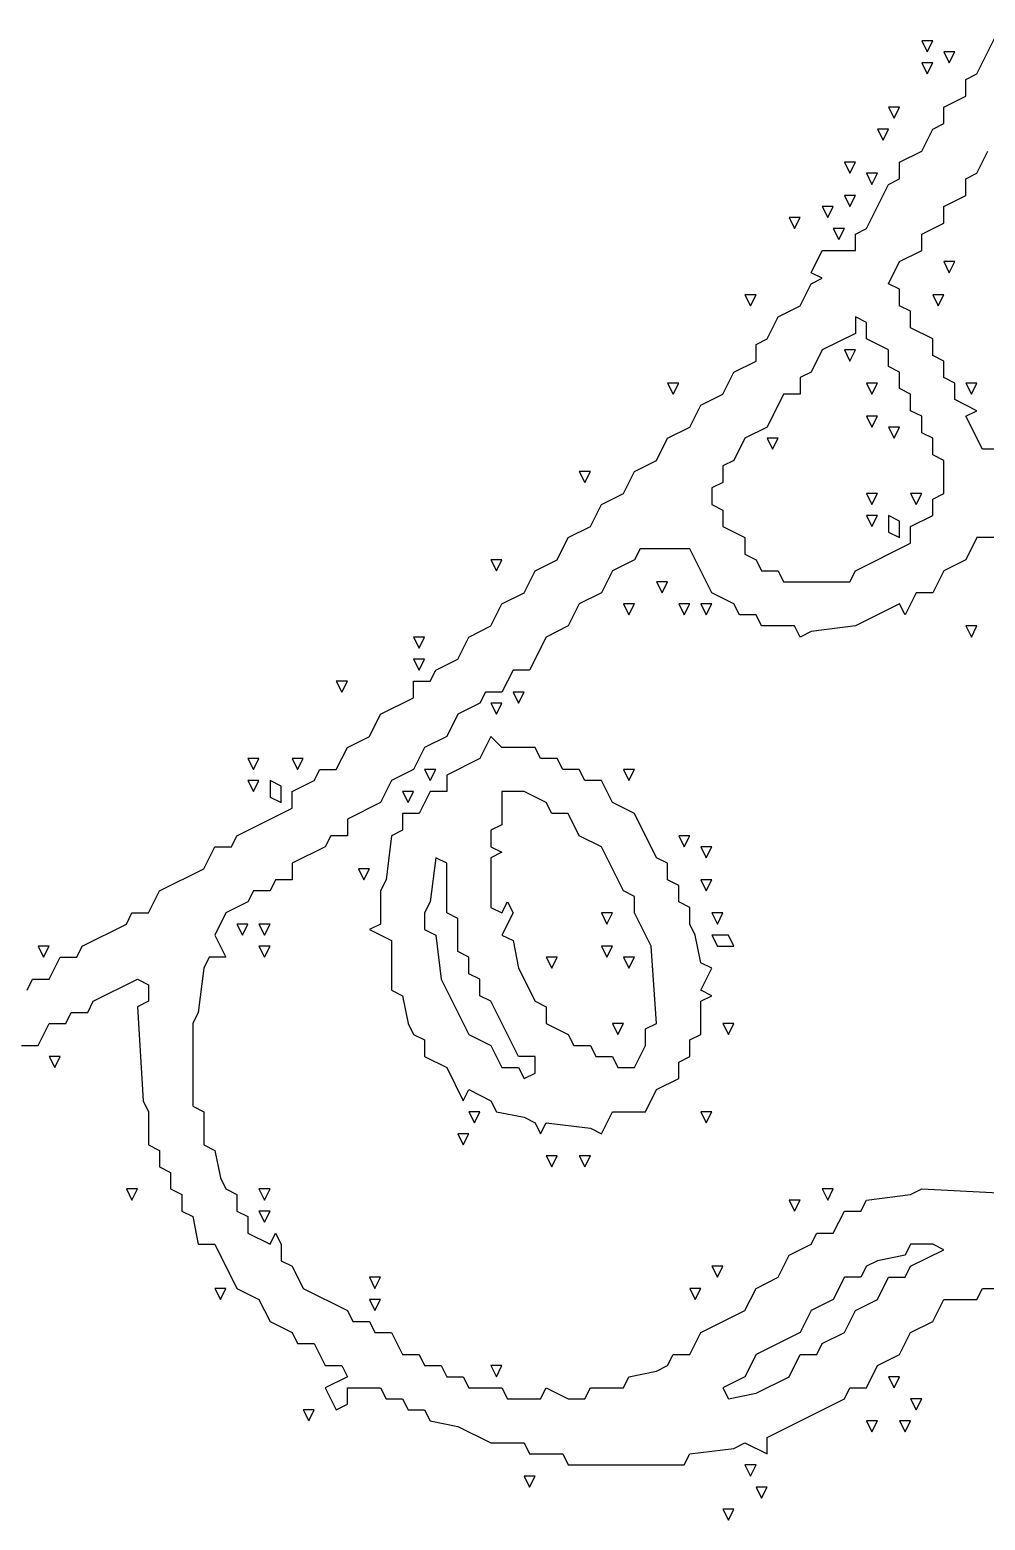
# Model space of a CAD drawing. Extents: x 11 to 152, y 0 to 170.
# Drawn here: x 72.58 to 88.44, y 51.17 to 75.92 of the extents above; entities that cross this region are included whole.
import ezdxf

# ---------------------------------------------------------------- set-up
doc = ezdxf.new("R2010")
doc.units = 0
doc.layers.add('Layer0', color=7, linetype='Continuous')

msp = doc.modelspace()

# ---------------------------------------------------------------- linework, layer by layer
at = {"layer": 'Layer0', "color": 5, "linetype": 'CONTINUOUS'}
for p, q in [((88.30097, 75.18878, 0.1), (88.66775, 75.92233, 0.1)), ((87.38403, 75.73894, 0.1), (87.47573, 75.55556, 0.1)), ((87.56742, 75.73894, 0.1), (87.38403, 75.73894, 0.1)), ((87.47573, 75.55556, 0.1), (87.56742, 75.73894, 0.1)), ((87.75081, 75.55556, 0.1), (87.8425, 75.37217, 0.1)), ((87.9342, 75.55556, 0.1), (87.75081, 75.55556, 0.1)), ((87.8425, 75.37217, 0.1), (87.9342, 75.55556, 0.1)), ((87.38403, 75.37217, 0.1), (87.47573, 75.18878, 0.1)), ((87.56742, 75.37217, 0.1), (87.38403, 75.37217, 0.1)), ((87.47573, 75.18878, 0.1), (87.56742, 75.37217, 0.1)), ((88.11758, 75.09709, 0.1), (88.30097, 75.18878, 0.1)), ((88.11758, 74.82201, 0.1), (88.11758, 75.09709, 0.1)), ((87.75081, 74.63862, 0.1), (88.11758, 74.82201, 0.1)), ((86.83387, 74.63862, 0.1), (86.92557, 74.45523, 0.1)), ((87.01726, 74.63862, 0.1), (86.83387, 74.63862, 0.1)), ((86.92557, 74.45523, 0.1), (87.01726, 74.63862, 0.1)), ((87.75081, 74.36354, 0.1), (87.75081, 74.63862, 0.1)), ((86.65049, 74.27184, 0.1), (86.74218, 74.08846, 0.1)), ((86.83387, 74.27184, 0.1), (86.65049, 74.27184, 0.1)), ((86.74218, 74.08846, 0.1), (86.83387, 74.27184, 0.1)), ((87.38403, 73.90507, 0.1), (87.56742, 74.27184, 0.1)), ((87.56742, 74.27184, 0.1), (87.75081, 74.36354, 0.1)), ((87.01726, 73.72168, 0.1), (87.38403, 73.90507, 0.1)), ((88.30097, 73.5383, 0.1), (88.48436, 73.90507, 0.1)), ((86.10032, 73.72168, 0.1), (86.19202, 73.5383, 0.1)), ((86.28371, 73.72168, 0.1), (86.10032, 73.72168, 0.1)), ((86.19202, 73.5383, 0.1), (86.28371, 73.72168, 0.1)), ((86.4671, 73.5383, 0.1), (86.55879, 73.35491, 0.1)), ((86.65049, 73.5383, 0.1), (86.4671, 73.5383, 0.1)), ((86.55879, 73.35491, 0.1), (86.65049, 73.5383, 0.1)), ((87.01726, 73.4466, 0.1), (87.01726, 73.72168, 0.1)), ((88.11758, 73.4466, 0.1), (88.30097, 73.5383, 0.1)), ((86.4671, 72.62136, 0.1), (86.83387, 73.35491, 0.1)), ((86.83387, 73.35491, 0.1), (87.01726, 73.4466, 0.1)), ((88.11758, 73.17152, 0.1), (88.11758, 73.4466, 0.1)), ((86.10032, 73.17152, 0.1), (86.19202, 72.98813, 0.1)), ((86.28371, 73.17152, 0.1), (86.10032, 73.17152, 0.1)), ((86.19202, 72.98813, 0.1), (86.28371, 73.17152, 0.1)), ((87.75081, 72.98813, 0.1), (88.11758, 73.17152, 0.1)), ((85.18339, 72.80475, 0.1), (85.27508, 72.62136, 0.1)), ((85.36677, 72.80475, 0.1), (85.18339, 72.80475, 0.1)), ((85.27508, 72.62136, 0.1), (85.36677, 72.80475, 0.1)), ((85.73355, 72.98813, 0.1), (85.82524, 72.80475, 0.1)), ((85.91694, 72.98813, 0.1), (85.73355, 72.98813, 0.1)), ((85.82524, 72.80475, 0.1), (85.91694, 72.98813, 0.1)), ((87.75081, 72.71305, 0.1), (87.75081, 72.98813, 0.1)), ((85.91694, 72.62136, 0.1), (86.00863, 72.43797, 0.1)), ((86.10032, 72.62136, 0.1), (85.91694, 72.62136, 0.1)), ((86.00863, 72.43797, 0.1), (86.10032, 72.62136, 0.1)), ((86.28371, 72.52967, 0.1), (86.4671, 72.62136, 0.1)), ((87.38403, 72.52967, 0.1), (87.75081, 72.71305, 0.1)), ((86.28371, 72.25458, 0.1), (86.28371, 72.52967, 0.1)), ((87.38403, 72.25458, 0.1), (87.38403, 72.52967, 0.1)), ((85.55016, 71.88781, 0.1), (85.73355, 72.25458, 0.1)), ((85.73355, 72.25458, 0.1), (86.28371, 72.25458, 0.1)), ((86.83387, 71.70442, 0.1), (87.01726, 72.0712, 0.1)), ((87.01726, 72.0712, 0.1), (87.38403, 72.25458, 0.1)), ((87.75081, 72.0712, 0.1), (87.8425, 71.88781, 0.1)), ((87.9342, 72.0712, 0.1), (87.75081, 72.0712, 0.1)), ((87.8425, 71.88781, 0.1), (87.9342, 72.0712, 0.1)), ((85.73355, 71.79612, 0.1), (85.55016, 71.88781, 0.1)), ((85.55016, 71.70442, 0.1), (85.73355, 71.79612, 0.1)), ((85.36677, 71.33765, 0.1), (85.55016, 71.70442, 0.1)), ((87.01726, 71.61273, 0.1), (86.83387, 71.70442, 0.1)), ((87.01726, 71.33765, 0.1), (87.01726, 71.61273, 0.1)), ((84.44984, 71.52104, 0.1), (84.54153, 71.33765, 0.1)), ((84.63323, 71.52104, 0.1), (84.44984, 71.52104, 0.1)), ((84.54153, 71.33765, 0.1), (84.63323, 71.52104, 0.1)), ((85, 71.15426, 0.1), (85.36677, 71.33765, 0.1)), ((87.20065, 71.24595, 0.1), (87.01726, 71.33765, 0.1)), ((87.56742, 71.52104, 0.1), (87.65912, 71.33765, 0.1)), ((87.75081, 71.52104, 0.1), (87.56742, 71.52104, 0.1)), ((87.65912, 71.33765, 0.1), (87.75081, 71.52104, 0.1)), ((84.81661, 70.78749, 0.1), (85, 71.15426, 0.1)), ((86.28371, 71.15426, 0.1), (86.28371, 70.87918, 0.1)), ((86.4671, 71.06257, 0.1), (86.28371, 71.15426, 0.1)), ((86.4671, 70.78749, 0.1), (86.4671, 71.06257, 0.1)), ((87.20065, 70.97087, 0.1), (87.20065, 71.24595, 0.1)), ((86.28371, 70.87918, 0.1), (85.73355, 70.6041, 0.1)), ((87.56742, 70.78749, 0.1), (87.20065, 70.97087, 0.1)), ((84.63323, 70.69579, 0.1), (84.81661, 70.78749, 0.1)), ((84.63323, 70.42071, 0.1), (84.63323, 70.69579, 0.1)), ((85.73355, 70.6041, 0.1), (85.55016, 70.23732, 0.1)), ((86.10032, 70.6041, 0.1), (86.19202, 70.42071, 0.1)), ((86.28371, 70.6041, 0.1), (86.10032, 70.6041, 0.1)), ((86.19202, 70.42071, 0.1), (86.28371, 70.6041, 0.1)), ((86.83387, 70.6041, 0.1), (86.4671, 70.78749, 0.1)), ((86.83387, 70.32902, 0.1), (86.83387, 70.6041, 0.1)), ((87.56742, 70.51241, 0.1), (87.56742, 70.78749, 0.1)), ((84.26645, 70.23732, 0.1), (84.63323, 70.42071, 0.1)), ((87.01726, 70.23732, 0.1), (86.83387, 70.32902, 0.1)), ((87.75081, 70.42071, 0.1), (87.56742, 70.51241, 0.1)), ((87.75081, 70.14563, 0.1), (87.75081, 70.42071, 0.1)), ((84.08306, 69.87055, 0.1), (84.26645, 70.23732, 0.1)), ((85.55016, 70.23732, 0.1), (85.36677, 70.14563, 0.1)), ((85.36677, 70.14563, 0.1), (85.36677, 69.87055, 0.1)), ((87.01726, 69.96224, 0.1), (87.01726, 70.23732, 0.1)), ((87.9342, 70.05394, 0.1), (87.75081, 70.14563, 0.1)), ((83.16613, 70.05394, 0.1), (83.25782, 69.87055, 0.1)), ((83.34951, 70.05394, 0.1), (83.16613, 70.05394, 0.1)), ((83.25782, 69.87055, 0.1), (83.34951, 70.05394, 0.1)), ((83.71629, 69.68716, 0.1), (84.08306, 69.87055, 0.1)), ((85.09169, 69.87055, 0.1), (84.81661, 69.32039, 0.1)), ((85.36677, 69.87055, 0.1), (85.09169, 69.87055, 0.1)), ((86.4671, 70.05394, 0.1), (86.55879, 69.87055, 0.1)), ((86.65049, 70.05394, 0.1), (86.4671, 70.05394, 0.1)), ((86.55879, 69.87055, 0.1), (86.65049, 70.05394, 0.1)), ((87.20065, 69.87055, 0.1), (87.01726, 69.96224, 0.1)), ((87.20065, 69.59547, 0.1), (87.20065, 69.87055, 0.1)), ((87.9342, 69.77886, 0.1), (87.9342, 70.05394, 0.1)), ((88.11758, 70.05394, 0.1), (88.20928, 69.87055, 0.1)), ((88.30097, 70.05394, 0.1), (88.11758, 70.05394, 0.1)), ((88.20928, 69.87055, 0.1), (88.30097, 70.05394, 0.1)), ((83.5329, 69.32039, 0.1), (83.71629, 69.68716, 0.1)), ((87.38403, 69.50378, 0.1), (87.20065, 69.59547, 0.1)), ((88.30097, 69.59547, 0.1), (87.9342, 69.77886, 0.1)), ((88.11758, 69.50378, 0.1), (88.30097, 69.59547, 0.1)), ((83.16613, 69.137, 0.1), (83.5329, 69.32039, 0.1)), ((84.81661, 69.32039, 0.1), (84.44984, 69.137, 0.1)), ((86.4671, 69.50378, 0.1), (86.55879, 69.32039, 0.1)), ((86.65049, 69.50378, 0.1), (86.4671, 69.50378, 0.1)), ((86.55879, 69.32039, 0.1), (86.65049, 69.50378, 0.1)), ((86.83387, 69.32039, 0.1), (86.92557, 69.137, 0.1)), ((87.01726, 69.32039, 0.1), (86.83387, 69.32039, 0.1)), ((86.92557, 69.137, 0.1), (87.01726, 69.32039, 0.1)), ((87.38403, 69.22869, 0.1), (87.38403, 69.50378, 0.1)), ((88.39266, 68.95361, 0.1), (88.11758, 69.50378, 0.1)), ((82.98274, 68.77023, 0.1), (83.16613, 69.137, 0.1)), ((84.44984, 69.137, 0.1), (84.26645, 68.77023, 0.1)), ((84.81661, 69.137, 0.1), (84.90831, 68.95361, 0.1)), ((85, 69.137, 0.1), (84.81661, 69.137, 0.1)), ((84.90831, 68.95361, 0.1), (85, 69.137, 0.1)), ((87.56742, 69.137, 0.1), (87.38403, 69.22869, 0.1)), ((87.56742, 68.86192, 0.1), (87.56742, 69.137, 0.1)), ((87.75081, 68.77023, 0.1), (87.56742, 68.86192, 0.1)), ((93.89428, 68.95361, 0.1), (88.39266, 68.95361, 0.1)), ((81.69903, 68.58684, 0.1), (81.79072, 68.40345, 0.1)), ((81.88242, 68.58684, 0.1), (81.69903, 68.58684, 0.1)), ((81.79072, 68.40345, 0.1), (81.88242, 68.58684, 0.1)), ((82.43258, 68.22006, 0.1), (82.61597, 68.58684, 0.1)), ((82.61597, 68.58684, 0.1), (82.98274, 68.77023, 0.1)), ((84.26645, 68.77023, 0.1), (84.08306, 68.67853, 0.1)), ((84.08306, 68.67853, 0.1), (84.08306, 68.40345, 0.1)), ((87.75081, 68.22006, 0.1), (87.75081, 68.77023, 0.1)), ((84.08306, 68.40345, 0.1), (83.89968, 68.31176, 0.1)), ((82.0658, 68.03668, 0.1), (82.43258, 68.22006, 0.1)), ((83.89968, 68.31176, 0.1), (83.89968, 68.03668, 0.1)), ((86.4671, 68.22006, 0.1), (86.55879, 68.03668, 0.1)), ((86.65049, 68.22006, 0.1), (86.4671, 68.22006, 0.1)), ((86.55879, 68.03668, 0.1), (86.65049, 68.22006, 0.1)), ((87.20065, 68.22006, 0.1), (87.29234, 68.03668, 0.1)), ((87.38403, 68.22006, 0.1), (87.20065, 68.22006, 0.1)), ((87.29234, 68.03668, 0.1), (87.38403, 68.22006, 0.1)), ((87.56742, 68.12837, 0.1), (87.75081, 68.22006, 0.1)), ((87.56742, 67.85329, 0.1), (87.56742, 68.12837, 0.1)), ((81.88242, 67.6699, 0.1), (82.0658, 68.03668, 0.1)), ((83.89968, 68.03668, 0.1), (84.08306, 67.94498, 0.1)), ((84.08306, 67.94498, 0.1), (84.08306, 67.6699, 0.1)), ((86.4671, 67.85329, 0.1), (86.55879, 67.6699, 0.1)), ((86.65049, 67.85329, 0.1), (86.4671, 67.85329, 0.1)), ((86.55879, 67.6699, 0.1), (86.65049, 67.85329, 0.1)), ((86.83387, 67.85329, 0.1), (86.83387, 67.57821, 0.1)), ((87.01726, 67.7616, 0.1), (86.83387, 67.85329, 0.1)), ((87.20065, 67.6699, 0.1), (87.56742, 67.85329, 0.1)), ((81.51564, 67.48652, 0.1), (81.88242, 67.6699, 0.1)), ((84.08306, 67.6699, 0.1), (84.44984, 67.48652, 0.1)), ((87.01726, 67.48652, 0.1), (87.01726, 67.7616, 0.1)), ((87.20065, 67.39482, 0.1), (87.20065, 67.6699, 0.1)), ((81.33225, 67.11974, 0.1), (81.51564, 67.48652, 0.1)), ((84.44984, 67.48652, 0.1), (84.44984, 67.21143, 0.1)), ((86.28371, 66.93635, 0.1), (87.20065, 67.39482, 0.1)), ((86.83387, 67.57821, 0.1), (87.01726, 67.48652, 0.1)), ((88.30097, 67.48652, 0.1), (88.11758, 67.11974, 0.1)), ((89.95146, 67.48652, 0.1), (88.30097, 67.48652, 0.1)), ((80.23193, 67.11974, 0.1), (80.32362, 66.93635, 0.1)), ((80.41532, 67.11974, 0.1), (80.23193, 67.11974, 0.1)), ((80.32362, 66.93635, 0.1), (80.41532, 67.11974, 0.1)), ((80.96548, 66.93635, 0.1), (81.33225, 67.11974, 0.1)), ((82.61597, 67.11974, 0.1), (82.24919, 66.93635, 0.1)), ((82.70766, 67.30313, 0.1), (82.61597, 67.11974, 0.1)), ((83.5329, 67.30313, 0.1), (82.70766, 67.30313, 0.1)), ((83.89968, 66.56958, 0.1), (83.5329, 67.30313, 0.1)), ((84.44984, 67.21143, 0.1), (84.63323, 67.11974, 0.1)), ((84.63323, 67.11974, 0.1), (84.72492, 66.93635, 0.1)), ((88.11758, 67.11974, 0.1), (87.75081, 66.93635, 0.1)), ((80.78209, 66.56958, 0.1), (80.96548, 66.93635, 0.1)), ((82.24919, 66.93635, 0.1), (82.0658, 66.56958, 0.1)), ((84.72492, 66.93635, 0.1), (85, 66.93635, 0.1)), ((85, 66.93635, 0.1), (85.09169, 66.75297, 0.1)), ((86.19202, 66.75297, 0.1), (86.28371, 66.93635, 0.1)), ((87.75081, 66.93635, 0.1), (87.56742, 66.56958, 0.1)), ((82.98274, 66.75297, 0.1), (83.07443, 66.56958, 0.1)), ((83.16613, 66.75297, 0.1), (82.98274, 66.75297, 0.1)), ((83.07443, 66.56958, 0.1), (83.16613, 66.75297, 0.1)), ((85.09169, 66.75297, 0.1), (86.19202, 66.75297, 0.1)), ((80.23193, 66.01942, 0.1), (80.41532, 66.38619, 0.1)), ((80.41532, 66.38619, 0.1), (80.78209, 66.56958, 0.1)), ((81.69903, 66.38619, 0.1), (81.51564, 66.01942, 0.1)), ((82.0658, 66.56958, 0.1), (81.69903, 66.38619, 0.1)), ((82.43258, 66.38619, 0.1), (82.52427, 66.2028, 0.1)), ((82.61597, 66.38619, 0.1), (82.43258, 66.38619, 0.1)), ((82.52427, 66.2028, 0.1), (82.61597, 66.38619, 0.1)), ((83.34951, 66.38619, 0.1), (83.44121, 66.2028, 0.1)), ((83.5329, 66.38619, 0.1), (83.34951, 66.38619, 0.1)), ((83.44121, 66.2028, 0.1), (83.5329, 66.38619, 0.1)), ((83.71629, 66.38619, 0.1), (83.80798, 66.2028, 0.1)), ((83.89968, 66.38619, 0.1), (83.71629, 66.38619, 0.1)), ((83.80798, 66.2028, 0.1), (83.89968, 66.38619, 0.1)), ((84.26645, 66.38619, 0.1), (83.89968, 66.56958, 0.1)), ((84.35814, 66.2028, 0.1), (84.26645, 66.38619, 0.1)), ((87.01726, 66.38619, 0.1), (86.28371, 66.01942, 0.1)), ((87.10895, 66.2028, 0.1), (87.01726, 66.38619, 0.1)), ((87.29234, 66.56958, 0.1), (87.10895, 66.2028, 0.1)), ((87.56742, 66.56958, 0.1), (87.29234, 66.56958, 0.1)), ((84.63323, 66.2028, 0.1), (84.35814, 66.2028, 0.1)), ((84.72492, 66.01942, 0.1), (84.63323, 66.2028, 0.1)), ((79.86516, 65.83603, 0.1), (80.23193, 66.01942, 0.1)), ((81.51564, 66.01942, 0.1), (81.14887, 65.83603, 0.1)), ((85.27508, 66.01942, 0.1), (84.72492, 66.01942, 0.1)), ((85.36677, 65.83603, 0.1), (85.27508, 66.01942, 0.1)), ((85.55016, 65.92772, 0.1), (85.36677, 65.83603, 0.1)), ((86.28371, 66.01942, 0.1), (85.55016, 65.92772, 0.1)), ((88.11758, 66.01942, 0.1), (88.20928, 65.83603, 0.1)), ((88.30097, 66.01942, 0.1), (88.11758, 66.01942, 0.1)), ((88.20928, 65.83603, 0.1), (88.30097, 66.01942, 0.1)), ((78.94822, 65.83603, 0.1), (79.03991, 65.65264, 0.1)), ((79.13161, 65.83603, 0.1), (78.94822, 65.83603, 0.1)), ((79.03991, 65.65264, 0.1), (79.13161, 65.83603, 0.1)), ((79.68177, 65.46926, 0.1), (79.86516, 65.83603, 0.1)), ((81.14887, 65.83603, 0.1), (80.87379, 65.28587, 0.1)), ((78.94822, 65.46926, 0.1), (79.03991, 65.28587, 0.1)), ((79.13161, 65.46926, 0.1), (78.94822, 65.46926, 0.1)), ((79.03991, 65.28587, 0.1), (79.13161, 65.46926, 0.1)), ((79.31499, 65.28587, 0.1), (79.68177, 65.46926, 0.1)), ((79.2233, 65.10248, 0.1), (79.31499, 65.28587, 0.1)), ((80.59871, 65.28587, 0.1), (80.41532, 64.91909, 0.1)), ((80.87379, 65.28587, 0.1), (80.59871, 65.28587, 0.1)), ((77.66451, 65.10248, 0.1), (77.7562, 64.91909, 0.1)), ((77.8479, 65.10248, 0.1), (77.66451, 65.10248, 0.1)), ((77.7562, 64.91909, 0.1), (77.8479, 65.10248, 0.1)), ((78.94822, 64.8274, 0.1), (78.94822, 65.10248, 0.1)), ((78.94822, 65.10248, 0.1), (79.2233, 65.10248, 0.1)), ((80.14024, 64.91909, 0.1), (80.04854, 64.73571, 0.1)), ((80.41532, 64.91909, 0.1), (80.14024, 64.91909, 0.1)), ((80.59871, 64.91909, 0.1), (80.6904, 64.73571, 0.1)), ((80.78209, 64.91909, 0.1), (80.59871, 64.91909, 0.1)), ((80.6904, 64.73571, 0.1), (80.78209, 64.91909, 0.1)), ((78.39806, 64.55232, 0.1), (78.94822, 64.8274, 0.1)), ((80.04854, 64.73571, 0.1), (79.68177, 64.55232, 0.1)), ((80.23193, 64.73571, 0.1), (80.32362, 64.55232, 0.1)), ((80.41532, 64.73571, 0.1), (80.23193, 64.73571, 0.1)), ((80.32362, 64.55232, 0.1), (80.41532, 64.73571, 0.1)), ((78.21467, 64.18554, 0.1), (78.39806, 64.55232, 0.1)), ((79.68177, 64.55232, 0.1), (79.49838, 64.18554, 0.1)), ((77.8479, 64.00216, 0.1), (78.21467, 64.18554, 0.1)), ((79.49838, 64.18554, 0.1), (79.13161, 64.00216, 0.1)), ((80.23193, 64.18554, 0.1), (80.04854, 63.81877, 0.1)), ((80.41532, 64.00216, 0.1), (80.23193, 64.18554, 0.1)), ((77.66451, 63.63538, 0.1), (77.8479, 64.00216, 0.1)), ((79.13161, 64.00216, 0.1), (78.94822, 63.63538, 0.1)), ((80.96548, 64.00216, 0.1), (80.41532, 64.00216, 0.1)), ((81.05717, 63.81877, 0.1), (80.96548, 64.00216, 0.1)), ((76.19741, 63.81877, 0.1), (76.2891, 63.63538, 0.1)), ((76.3808, 63.81877, 0.1), (76.19741, 63.81877, 0.1)), ((76.2891, 63.63538, 0.1), (76.3808, 63.81877, 0.1)), ((76.93096, 63.81877, 0.1), (77.02265, 63.63538, 0.1)), ((77.11435, 63.81877, 0.1), (76.93096, 63.81877, 0.1)), ((77.02265, 63.63538, 0.1), (77.11435, 63.81877, 0.1)), ((77.29773, 63.452, 0.1), (77.38943, 63.63538, 0.1)), ((77.38943, 63.63538, 0.1), (77.66451, 63.63538, 0.1)), ((78.94822, 63.63538, 0.1), (78.58145, 63.452, 0.1)), ((79.13161, 63.63538, 0.1), (79.2233, 63.452, 0.1)), ((79.31499, 63.63538, 0.1), (79.13161, 63.63538, 0.1)), ((79.2233, 63.452, 0.1), (79.31499, 63.63538, 0.1)), ((80.04854, 63.81877, 0.1), (79.49838, 63.54369, 0.1)), ((81.33225, 63.81877, 0.1), (81.05717, 63.81877, 0.1)), ((81.42395, 63.63538, 0.1), (81.33225, 63.81877, 0.1)), ((81.69903, 63.63538, 0.1), (81.42395, 63.63538, 0.1)), ((81.79072, 63.452, 0.1), (81.69903, 63.63538, 0.1)), ((82.43258, 63.63538, 0.1), (82.52427, 63.452, 0.1)), ((82.61597, 63.63538, 0.1), (82.43258, 63.63538, 0.1)), ((82.52427, 63.452, 0.1), (82.61597, 63.63538, 0.1)), ((76.19741, 63.452, 0.1), (76.2891, 63.26861, 0.1)), ((76.3808, 63.452, 0.1), (76.19741, 63.452, 0.1)), ((76.2891, 63.26861, 0.1), (76.3808, 63.452, 0.1)), ((76.56419, 63.452, 0.1), (76.56419, 63.17691, 0.1)), ((76.74757, 63.3603, 0.1), (76.56419, 63.452, 0.1)), ((76.93096, 63.26861, 0.1), (77.29773, 63.452, 0.1)), ((78.58145, 63.452, 0.1), (78.39806, 63.08522, 0.1)), ((79.49838, 63.54369, 0.1), (79.49838, 63.26861, 0.1)), ((82.0658, 63.452, 0.1), (81.79072, 63.452, 0.1)), ((82.24919, 63.08522, 0.1), (82.0658, 63.452, 0.1)), ((76.56419, 63.17691, 0.1), (76.74757, 63.08522, 0.1)), ((76.74757, 63.08522, 0.1), (76.74757, 63.3603, 0.1)), ((76.93096, 62.99353, 0.1), (76.93096, 63.26861, 0.1)), ((78.76483, 63.26861, 0.1), (78.85653, 63.08522, 0.1)), ((78.94822, 63.26861, 0.1), (78.76483, 63.26861, 0.1)), ((78.85653, 63.08522, 0.1), (78.94822, 63.26861, 0.1)), ((79.2233, 63.26861, 0.1), (79.03991, 62.90183, 0.1)), ((79.49838, 63.26861, 0.1), (79.2233, 63.26861, 0.1)), ((80.41532, 63.26861, 0.1), (80.41532, 62.71845, 0.1)), ((80.78209, 63.26861, 0.1), (80.41532, 63.26861, 0.1)), ((81.14887, 63.08522, 0.1), (80.78209, 63.26861, 0.1)), ((76.01402, 62.53506, 0.1), (76.93096, 62.99353, 0.1)), ((78.39806, 63.08522, 0.1), (77.8479, 62.81014, 0.1)), ((79.03991, 62.90183, 0.1), (78.76483, 62.90183, 0.1)), ((78.76483, 62.90183, 0.1), (78.76483, 62.62675, 0.1)), ((81.24056, 62.90183, 0.1), (81.14887, 63.08522, 0.1)), ((81.51564, 62.90183, 0.1), (81.24056, 62.90183, 0.1)), ((81.69903, 62.53506, 0.1), (81.51564, 62.90183, 0.1)), ((82.61597, 62.90183, 0.1), (82.24919, 63.08522, 0.1)), ((82.98274, 62.16828, 0.1), (82.61597, 62.90183, 0.1)), ((77.8479, 62.81014, 0.1), (77.8479, 62.53506, 0.1)), ((80.41532, 62.71845, 0.1), (80.23193, 62.62675, 0.1)), ((75.92233, 62.35167, 0.1), (76.01402, 62.53506, 0.1)), ((77.57282, 62.53506, 0.1), (77.48112, 62.35167, 0.1)), ((77.8479, 62.53506, 0.1), (77.57282, 62.53506, 0.1)), ((78.58145, 62.53506, 0.1), (78.48975, 61.80151, 0.1)), ((78.76483, 62.62675, 0.1), (78.58145, 62.53506, 0.1)), ((80.23193, 62.62675, 0.1), (80.23193, 62.35167, 0.1)), ((82.0658, 62.35167, 0.1), (81.69903, 62.53506, 0.1)), ((83.34951, 62.53506, 0.1), (83.44121, 62.35167, 0.1)), ((83.5329, 62.53506, 0.1), (83.34951, 62.53506, 0.1)), ((83.44121, 62.35167, 0.1), (83.5329, 62.53506, 0.1)), ((75.46386, 61.9849, 0.1), (75.64725, 62.35167, 0.1)), ((75.64725, 62.35167, 0.1), (75.92233, 62.35167, 0.1)), ((77.48112, 62.35167, 0.1), (76.93096, 62.07659, 0.1)), ((79.31499, 62.16828, 0.1), (79.2233, 61.43474, 0.1)), ((79.49838, 62.07659, 0.1), (79.31499, 62.16828, 0.1)), ((80.23193, 62.35167, 0.1), (80.41532, 62.25998, 0.1)), ((80.41532, 62.25998, 0.1), (80.23193, 62.16828, 0.1)), ((80.23193, 62.16828, 0.1), (80.23193, 61.34304, 0.1)), ((82.43258, 61.61812, 0.1), (82.0658, 62.35167, 0.1)), ((83.16613, 62.07659, 0.1), (82.98274, 62.16828, 0.1)), ((83.71629, 62.35167, 0.1), (83.80798, 62.16828, 0.1)), ((83.89968, 62.35167, 0.1), (83.71629, 62.35167, 0.1)), ((83.80798, 62.16828, 0.1), (83.89968, 62.35167, 0.1)), ((74.73031, 61.61812, 0.1), (75.46386, 61.9849, 0.1)), ((76.93096, 62.07659, 0.1), (76.93096, 61.80151, 0.1)), ((78.03128, 61.9849, 0.1), (78.12298, 61.80151, 0.1)), ((78.21467, 61.9849, 0.1), (78.03128, 61.9849, 0.1)), ((78.12298, 61.80151, 0.1), (78.21467, 61.9849, 0.1)), ((79.49838, 61.25135, 0.1), (79.49838, 62.07659, 0.1)), ((83.16613, 61.80151, 0.1), (83.16613, 62.07659, 0.1)), ((76.65588, 61.80151, 0.1), (76.56419, 61.61812, 0.1)), ((76.93096, 61.80151, 0.1), (76.65588, 61.80151, 0.1)), ((78.48975, 61.80151, 0.1), (78.39806, 61.61812, 0.1)), ((83.34951, 61.70982, 0.1), (83.16613, 61.80151, 0.1)), ((83.34951, 61.43474, 0.1), (83.34951, 61.70982, 0.1)), ((83.71629, 61.80151, 0.1), (83.80798, 61.61812, 0.1)), ((83.89968, 61.80151, 0.1), (83.71629, 61.80151, 0.1)), ((83.80798, 61.61812, 0.1), (83.89968, 61.80151, 0.1)), ((74.54693, 61.25135, 0.1), (74.73031, 61.61812, 0.1)), ((76.19741, 61.43474, 0.1), (75.83064, 61.25135, 0.1)), ((76.2891, 61.61812, 0.1), (76.19741, 61.43474, 0.1)), ((76.56419, 61.61812, 0.1), (76.2891, 61.61812, 0.1)), ((78.39806, 61.61812, 0.1), (78.39806, 61.06796, 0.1)), ((79.2233, 61.43474, 0.1), (79.13161, 61.25135, 0.1)), ((80.41532, 61.25135, 0.1), (80.50701, 61.43474, 0.1)), ((80.50701, 61.43474, 0.1), (80.59871, 61.25135, 0.1)), ((82.61597, 61.52643, 0.1), (82.43258, 61.61812, 0.1)), ((82.61597, 61.25135, 0.1), (82.61597, 61.52643, 0.1)), ((83.5329, 61.34304, 0.1), (83.34951, 61.43474, 0.1)), ((74.18015, 61.06796, 0.1), (74.27184, 61.25135, 0.1)), ((74.27184, 61.25135, 0.1), (74.54693, 61.25135, 0.1)), ((75.83064, 61.25135, 0.1), (75.64725, 60.88457, 0.1)), ((79.13161, 61.25135, 0.1), (79.13161, 60.97627, 0.1)), ((79.68177, 61.15965, 0.1), (79.49838, 61.25135, 0.1)), ((79.68177, 60.60949, 0.1), (79.68177, 61.15965, 0.1)), ((80.23193, 61.34304, 0.1), (80.41532, 61.25135, 0.1)), ((80.59871, 61.25135, 0.1), (80.41532, 60.88457, 0.1)), ((82.0658, 61.25135, 0.1), (82.1575, 61.06796, 0.1)), ((82.24919, 61.25135, 0.1), (82.0658, 61.25135, 0.1)), ((82.1575, 61.06796, 0.1), (82.24919, 61.25135, 0.1)), ((82.89105, 60.70119, 0.1), (82.61597, 61.25135, 0.1)), ((83.5329, 61.06796, 0.1), (83.5329, 61.34304, 0.1)), ((83.89968, 61.25135, 0.1), (83.99137, 61.06796, 0.1)), ((84.08306, 61.25135, 0.1), (83.89968, 61.25135, 0.1)), ((83.99137, 61.06796, 0.1), (84.08306, 61.25135, 0.1)), ((73.4466, 60.70119, 0.1), (74.18015, 61.06796, 0.1)), ((76.01402, 61.06796, 0.1), (76.10572, 60.88457, 0.1)), ((76.19741, 61.06796, 0.1), (76.01402, 61.06796, 0.1)), ((76.10572, 60.88457, 0.1), (76.19741, 61.06796, 0.1)), ((76.3808, 61.06796, 0.1), (76.47249, 60.88457, 0.1)), ((76.56419, 61.06796, 0.1), (76.3808, 61.06796, 0.1)), ((76.47249, 60.88457, 0.1), (76.56419, 61.06796, 0.1)), ((78.39806, 61.06796, 0.1), (78.21467, 60.97627, 0.1)), ((78.21467, 60.97627, 0.1), (78.58145, 60.79288, 0.1)), ((79.13161, 60.97627, 0.1), (79.31499, 60.88457, 0.1)), ((83.6246, 60.88457, 0.1), (83.5329, 61.06796, 0.1)), ((72.71305, 60.70119, 0.1), (72.80475, 60.5178, 0.1)), ((72.89644, 60.70119, 0.1), (72.71305, 60.70119, 0.1)), ((72.80475, 60.5178, 0.1), (72.89644, 60.70119, 0.1)), ((73.35491, 60.5178, 0.1), (73.4466, 60.70119, 0.1)), ((75.64725, 60.88457, 0.1), (75.83064, 60.5178, 0.1)), ((76.3808, 60.70119, 0.1), (76.47249, 60.5178, 0.1)), ((76.56419, 60.70119, 0.1), (76.3808, 60.70119, 0.1)), ((76.47249, 60.5178, 0.1), (76.56419, 60.70119, 0.1)), ((78.58145, 60.79288, 0.1), (78.58145, 59.96764, 0.1)), ((79.31499, 60.88457, 0.1), (79.40669, 60.15102, 0.1)), ((80.41532, 60.88457, 0.1), (80.59871, 60.79288, 0.1)), ((80.59871, 60.79288, 0.1), (80.6904, 60.33441, 0.1)), ((82.0658, 60.70119, 0.1), (82.1575, 60.5178, 0.1)), ((82.24919, 60.70119, 0.1), (82.0658, 60.70119, 0.1)), ((82.1575, 60.5178, 0.1), (82.24919, 60.70119, 0.1)), ((82.98274, 59.41748, 0.1), (82.89105, 60.70119, 0.1)), ((83.71629, 60.42611, 0.1), (83.6246, 60.88457, 0.1)), ((83.89968, 60.88457, 0.1), (83.99137, 60.70119, 0.1)), ((84.17476, 60.88457, 0.1), (83.89968, 60.88457, 0.1)), ((83.99137, 60.70119, 0.1), (84.26645, 60.70119, 0.1)), ((84.26645, 60.70119, 0.1), (84.17476, 60.88457, 0.1)), ((72.89644, 60.15102, 0.1), (73.07983, 60.5178, 0.1)), ((73.07983, 60.5178, 0.1), (73.35491, 60.5178, 0.1)), ((75.55556, 60.5178, 0.1), (75.46386, 60.33441, 0.1)), ((75.83064, 60.5178, 0.1), (75.55556, 60.5178, 0.1)), ((79.86516, 60.5178, 0.1), (79.68177, 60.60949, 0.1)), ((79.86516, 60.24272, 0.1), (79.86516, 60.5178, 0.1)), ((81.14887, 60.5178, 0.1), (81.24056, 60.33441, 0.1)), ((81.33225, 60.5178, 0.1), (81.14887, 60.5178, 0.1)), ((81.24056, 60.33441, 0.1), (81.33225, 60.5178, 0.1)), ((82.43258, 60.5178, 0.1), (82.52427, 60.33441, 0.1)), ((82.61597, 60.5178, 0.1), (82.43258, 60.5178, 0.1)), ((82.52427, 60.33441, 0.1), (82.61597, 60.5178, 0.1)), ((83.89968, 60.33441, 0.1), (83.71629, 60.42611, 0.1)), ((75.46386, 60.33441, 0.1), (75.37217, 59.60086, 0.1)), ((80.04854, 60.15102, 0.1), (79.86516, 60.24272, 0.1)), ((80.6904, 60.33441, 0.1), (80.96548, 59.78425, 0.1)), ((83.71629, 59.96764, 0.1), (83.89968, 60.33441, 0.1)), ((72.52967, 59.96764, 0.1), (72.62136, 60.15102, 0.1)), ((72.62136, 60.15102, 0.1), (72.89644, 60.15102, 0.1)), ((73.62999, 59.78425, 0.1), (74.36354, 60.15102, 0.1)), ((74.36354, 60.15102, 0.1), (74.54693, 60.05933, 0.1)), ((74.54693, 60.05933, 0.1), (74.54693, 59.78425, 0.1)), ((78.58145, 59.96764, 0.1), (78.76483, 59.87594, 0.1)), ((79.40669, 60.15102, 0.1), (79.86516, 59.23409, 0.1)), ((80.04854, 59.87594, 0.1), (80.04854, 60.15102, 0.1)), ((83.89968, 59.87594, 0.1), (83.71629, 59.96764, 0.1)), ((73.5383, 59.60086, 0.1), (73.62999, 59.78425, 0.1)), ((74.54693, 59.78425, 0.1), (74.36354, 59.69256, 0.1)), ((74.36354, 59.69256, 0.1), (74.45523, 58.13376, 0.1)), ((78.76483, 59.87594, 0.1), (78.85653, 59.41748, 0.1)), ((80.23193, 59.78425, 0.1), (80.04854, 59.87594, 0.1)), ((80.6904, 58.86731, 0.1), (80.23193, 59.78425, 0.1)), ((80.96548, 59.78425, 0.1), (81.14887, 59.69256, 0.1)), ((81.14887, 59.69256, 0.1), (81.14887, 59.41748, 0.1)), ((83.71629, 59.78425, 0.1), (83.89968, 59.87594, 0.1)), ((83.71629, 59.23409, 0.1), (83.71629, 59.78425, 0.1)), ((72.71305, 59.0507, 0.1), (72.89644, 59.41748, 0.1)), ((72.89644, 59.41748, 0.1), (73.17152, 59.41748, 0.1)), ((73.17152, 59.41748, 0.1), (73.26321, 59.60086, 0.1)), ((73.26321, 59.60086, 0.1), (73.5383, 59.60086, 0.1)), ((75.37217, 59.60086, 0.1), (75.28047, 59.41748, 0.1)), ((75.28047, 59.41748, 0.1), (75.28047, 58.04207, 0.1)), ((78.85653, 59.41748, 0.1), (78.94822, 59.23409, 0.1)), ((81.14887, 59.41748, 0.1), (81.51564, 59.23409, 0.1)), ((82.24919, 59.41748, 0.1), (82.34088, 59.23409, 0.1)), ((82.43258, 59.41748, 0.1), (82.24919, 59.41748, 0.1)), ((82.34088, 59.23409, 0.1), (82.43258, 59.41748, 0.1)), ((82.79935, 59.32578, 0.1), (82.98274, 59.41748, 0.1)), ((84.08306, 59.41748, 0.1), (84.17476, 59.23409, 0.1)), ((84.26645, 59.41748, 0.1), (84.08306, 59.41748, 0.1)), ((84.17476, 59.23409, 0.1), (84.26645, 59.41748, 0.1)), ((78.94822, 59.23409, 0.1), (79.13161, 59.14239, 0.1)), ((79.86516, 59.23409, 0.1), (80.23193, 59.0507, 0.1)), ((81.51564, 59.23409, 0.1), (81.60734, 59.0507, 0.1)), ((82.79935, 59.0507, 0.1), (82.79935, 59.32578, 0.1)), ((83.5329, 59.14239, 0.1), (83.71629, 59.23409, 0.1)), ((72.43797, 59.0507, 0.1), (72.71305, 59.0507, 0.1)), ((79.13161, 59.14239, 0.1), (79.13161, 58.86731, 0.1)), ((80.23193, 59.0507, 0.1), (80.41532, 58.68393, 0.1)), ((81.60734, 59.0507, 0.1), (81.88242, 59.0507, 0.1)), ((81.88242, 59.0507, 0.1), (81.97411, 58.86731, 0.1)), ((82.61597, 58.68393, 0.1), (82.79935, 59.0507, 0.1)), ((83.5329, 58.86731, 0.1), (83.5329, 59.14239, 0.1)), ((72.89644, 58.86731, 0.1), (72.98813, 58.68393, 0.1)), ((73.07983, 58.86731, 0.1), (72.89644, 58.86731, 0.1)), ((72.98813, 58.68393, 0.1), (73.07983, 58.86731, 0.1)), ((79.13161, 58.86731, 0.1), (79.49838, 58.68393, 0.1)), ((79.49838, 58.68393, 0.1), (79.77346, 58.13376, 0.1)), ((80.41532, 58.68393, 0.1), (80.6904, 58.68393, 0.1)), ((80.96548, 58.86731, 0.1), (80.6904, 58.86731, 0.1)), ((80.6904, 58.68393, 0.1), (80.78209, 58.50054, 0.1)), ((80.96548, 58.59223, 0.1), (80.96548, 58.86731, 0.1)), ((81.97411, 58.86731, 0.1), (82.24919, 58.86731, 0.1)), ((82.24919, 58.86731, 0.1), (82.34088, 58.68393, 0.1)), ((82.34088, 58.68393, 0.1), (82.61597, 58.68393, 0.1)), ((83.34951, 58.77562, 0.1), (83.5329, 58.86731, 0.1)), ((83.34951, 58.50054, 0.1), (83.34951, 58.77562, 0.1)), ((80.78209, 58.50054, 0.1), (80.96548, 58.59223, 0.1)), ((82.98274, 58.31715, 0.1), (83.34951, 58.50054, 0.1)), ((79.77346, 58.13376, 0.1), (79.86516, 58.31715, 0.1)), ((79.86516, 58.31715, 0.1), (80.23193, 58.13376, 0.1)), ((82.79935, 57.95038, 0.1), (82.98274, 58.31715, 0.1)), ((74.45523, 58.13376, 0.1), (74.54693, 57.95038, 0.1)), ((74.54693, 57.95038, 0.1), (74.54693, 57.40022, 0.1)), ((75.28047, 58.04207, 0.1), (75.46386, 57.95038, 0.1)), ((75.46386, 57.95038, 0.1), (75.46386, 57.40022, 0.1)), ((79.86516, 57.95038, 0.1), (79.95685, 57.76699, 0.1)), ((80.04854, 57.95038, 0.1), (79.86516, 57.95038, 0.1)), ((79.95685, 57.76699, 0.1), (80.04854, 57.95038, 0.1)), ((80.23193, 58.13376, 0.1), (80.32362, 57.95038, 0.1)), ((80.32362, 57.95038, 0.1), (80.78209, 57.85868, 0.1)), ((82.0658, 57.5836, 0.1), (82.24919, 57.95038, 0.1)), ((82.24919, 57.95038, 0.1), (82.79935, 57.95038, 0.1)), ((83.71629, 57.95038, 0.1), (83.80798, 57.76699, 0.1)), ((83.89968, 57.95038, 0.1), (83.71629, 57.95038, 0.1)), ((83.80798, 57.76699, 0.1), (83.89968, 57.95038, 0.1)), ((80.78209, 57.85868, 0.1), (80.96548, 57.76699, 0.1)), ((80.96548, 57.76699, 0.1), (81.05717, 57.5836, 0.1)), ((81.05717, 57.5836, 0.1), (81.14887, 57.76699, 0.1)), ((81.14887, 57.76699, 0.1), (81.88242, 57.6753, 0.1)), ((79.68177, 57.5836, 0.1), (79.77346, 57.40022, 0.1)), ((79.86516, 57.5836, 0.1), (79.68177, 57.5836, 0.1)), ((79.77346, 57.40022, 0.1), (79.86516, 57.5836, 0.1)), ((81.88242, 57.6753, 0.1), (82.0658, 57.5836, 0.1)), ((74.54693, 57.40022, 0.1), (74.73031, 57.30852, 0.1)), ((74.73031, 57.30852, 0.1), (74.73031, 57.03344, 0.1)), ((75.46386, 57.40022, 0.1), (75.64725, 57.30852, 0.1)), ((75.64725, 57.30852, 0.1), (75.73894, 56.85005, 0.1)), ((81.14887, 57.21683, 0.1), (81.24056, 57.03344, 0.1)), ((81.33225, 57.21683, 0.1), (81.14887, 57.21683, 0.1)), ((81.24056, 57.03344, 0.1), (81.33225, 57.21683, 0.1)), ((81.69903, 57.21683, 0.1), (81.79072, 57.03344, 0.1)), ((81.88242, 57.21683, 0.1), (81.69903, 57.21683, 0.1)), ((81.79072, 57.03344, 0.1), (81.88242, 57.21683, 0.1)), ((74.73031, 57.03344, 0.1), (74.9137, 56.94175, 0.1)), ((74.9137, 56.94175, 0.1), (74.9137, 56.66667, 0.1)), ((75.73894, 56.85005, 0.1), (75.83064, 56.66667, 0.1)), ((74.18015, 56.66667, 0.1), (74.27184, 56.48328, 0.1)), ((74.36354, 56.66667, 0.1), (74.18015, 56.66667, 0.1)), ((74.27184, 56.48328, 0.1), (74.36354, 56.66667, 0.1)), ((74.9137, 56.66667, 0.1), (75.09709, 56.57497, 0.1)), ((75.09709, 56.57497, 0.1), (75.09709, 56.29989, 0.1)), ((75.83064, 56.66667, 0.1), (76.01402, 56.57497, 0.1)), ((76.01402, 56.57497, 0.1), (76.01402, 56.29989, 0.1)), ((76.3808, 56.66667, 0.1), (76.47249, 56.48328, 0.1)), ((76.56419, 56.66667, 0.1), (76.3808, 56.66667, 0.1)), ((76.47249, 56.48328, 0.1), (76.56419, 56.66667, 0.1)), ((85.18339, 56.48328, 0.1), (85.27508, 56.29989, 0.1)), ((85.36677, 56.48328, 0.1), (85.18339, 56.48328, 0.1)), ((85.27508, 56.29989, 0.1), (85.36677, 56.48328, 0.1)), ((85.73355, 56.66667, 0.1), (85.82524, 56.48328, 0.1)), ((85.91694, 56.66667, 0.1), (85.73355, 56.66667, 0.1)), ((85.82524, 56.48328, 0.1), (85.91694, 56.66667, 0.1)), ((86.3754, 56.29989, 0.1), (86.4671, 56.48328, 0.1)), ((86.4671, 56.48328, 0.1), (87.20065, 56.57497, 0.1)), ((87.20065, 56.57497, 0.1), (87.38403, 56.66667, 0.1)), ((87.38403, 56.66667, 0.1), (89.21791, 56.57497, 0.1)), ((75.09709, 56.29989, 0.1), (75.28047, 56.2082, 0.1)), ((75.28047, 56.2082, 0.1), (75.37217, 55.74973, 0.1)), ((76.01402, 56.29989, 0.1), (76.19741, 56.2082, 0.1)), ((76.19741, 56.2082, 0.1), (76.19741, 55.93312, 0.1)), ((76.3808, 56.29989, 0.1), (76.47249, 56.1165, 0.1)), ((76.56419, 56.29989, 0.1), (76.3808, 56.29989, 0.1)), ((76.47249, 56.1165, 0.1), (76.56419, 56.29989, 0.1)), ((85.91694, 55.93312, 0.1), (86.10032, 56.29989, 0.1)), ((86.10032, 56.29989, 0.1), (86.3754, 56.29989, 0.1)), ((75.37217, 55.74973, 0.1), (75.64725, 55.74973, 0.1)), ((75.64725, 55.74973, 0.1), (76.01402, 55.01618, 0.1)), ((76.19741, 55.93312, 0.1), (76.56419, 55.74973, 0.1)), ((76.56419, 55.74973, 0.1), (76.65588, 55.93312, 0.1)), ((76.65588, 55.93312, 0.1), (76.74757, 55.74973, 0.1)), ((76.74757, 55.74973, 0.1), (76.74757, 55.47465, 0.1)), ((85.18339, 55.56634, 0.1), (85.55016, 55.74973, 0.1)), ((85.55016, 55.74973, 0.1), (85.64186, 55.93312, 0.1)), ((85.64186, 55.93312, 0.1), (85.91694, 55.93312, 0.1)), ((87.20065, 55.74973, 0.1), (87.10895, 55.56634, 0.1)), ((87.56742, 55.74973, 0.1), (87.20065, 55.74973, 0.1)), ((87.75081, 55.65804, 0.1), (87.56742, 55.74973, 0.1)), ((76.74757, 55.47465, 0.1), (76.93096, 55.38296, 0.1)), ((85, 55.19957, 0.1), (85.18339, 55.56634, 0.1)), ((86.65049, 55.47465, 0.1), (86.4671, 55.38296, 0.1)), ((87.10895, 55.56634, 0.1), (86.65049, 55.47465, 0.1)), ((87.20065, 55.38296, 0.1), (87.75081, 55.65804, 0.1)), ((76.93096, 55.38296, 0.1), (77.11435, 55.01618, 0.1)), ((83.89968, 55.38296, 0.1), (83.99137, 55.19957, 0.1)), ((84.08306, 55.38296, 0.1), (83.89968, 55.38296, 0.1)), ((83.99137, 55.19957, 0.1), (84.08306, 55.38296, 0.1)), ((86.4671, 55.38296, 0.1), (86.3754, 55.19957, 0.1)), ((87.10895, 55.19957, 0.1), (87.20065, 55.38296, 0.1)), ((75.64725, 55.01618, 0.1), (75.73894, 54.83279, 0.1)), ((75.83064, 55.01618, 0.1), (75.64725, 55.01618, 0.1)), ((75.73894, 54.83279, 0.1), (75.83064, 55.01618, 0.1)), ((76.01402, 55.01618, 0.1), (76.3808, 54.83279, 0.1)), ((77.11435, 55.01618, 0.1), (77.8479, 54.64941, 0.1)), ((78.21467, 55.19957, 0.1), (78.30636, 55.01618, 0.1)), ((78.39806, 55.19957, 0.1), (78.21467, 55.19957, 0.1)), ((78.30636, 55.01618, 0.1), (78.39806, 55.19957, 0.1)), ((83.5329, 55.01618, 0.1), (83.6246, 54.83279, 0.1)), ((83.71629, 55.01618, 0.1), (83.5329, 55.01618, 0.1)), ((83.6246, 54.83279, 0.1), (83.71629, 55.01618, 0.1)), ((84.44984, 54.64941, 0.1), (84.63323, 55.01618, 0.1)), ((84.63323, 55.01618, 0.1), (85, 55.19957, 0.1)), ((86.10032, 55.19957, 0.1), (85.91694, 54.83279, 0.1)), ((86.3754, 55.19957, 0.1), (86.10032, 55.19957, 0.1)), ((86.65049, 54.83279, 0.1), (86.83387, 55.19957, 0.1)), ((86.83387, 55.19957, 0.1), (87.10895, 55.19957, 0.1)), ((88.30097, 54.83279, 0.1), (88.39266, 55.01618, 0.1)), ((88.39266, 55.01618, 0.1), (88.66775, 55.01618, 0.1)), ((76.3808, 54.83279, 0.1), (76.56419, 54.46602, 0.1)), ((78.21467, 54.83279, 0.1), (78.30636, 54.64941, 0.1)), ((78.39806, 54.83279, 0.1), (78.21467, 54.83279, 0.1)), ((78.30636, 54.64941, 0.1), (78.39806, 54.83279, 0.1)), ((85.91694, 54.83279, 0.1), (85.55016, 54.64941, 0.1)), ((86.28371, 54.64941, 0.1), (86.65049, 54.83279, 0.1)), ((87.56742, 54.46602, 0.1), (87.75081, 54.83279, 0.1)), ((87.75081, 54.83279, 0.1), (88.30097, 54.83279, 0.1)), ((76.56419, 54.46602, 0.1), (76.93096, 54.28263, 0.1)), ((77.8479, 54.64941, 0.1), (77.93959, 54.46602, 0.1)), ((77.93959, 54.46602, 0.1), (78.21467, 54.46602, 0.1)), ((78.21467, 54.46602, 0.1), (78.30636, 54.28263, 0.1)), ((83.71629, 54.28263, 0.1), (84.44984, 54.64941, 0.1)), ((85.55016, 54.64941, 0.1), (85.36677, 54.28263, 0.1)), ((86.10032, 54.28263, 0.1), (86.28371, 54.64941, 0.1)), ((87.20065, 54.28263, 0.1), (87.56742, 54.46602, 0.1)), ((76.93096, 54.28263, 0.1), (77.02265, 54.09924, 0.1)), ((78.30636, 54.28263, 0.1), (78.58145, 54.28263, 0.1)), ((78.58145, 54.28263, 0.1), (78.76483, 53.91586, 0.1)), ((83.5329, 53.91586, 0.1), (83.71629, 54.28263, 0.1)), ((85.36677, 54.28263, 0.1), (84.63323, 53.91586, 0.1)), ((85.73355, 54.09924, 0.1), (86.10032, 54.28263, 0.1)), ((87.01726, 53.91586, 0.1), (87.20065, 54.28263, 0.1)), ((77.02265, 54.09924, 0.1), (77.29773, 54.09924, 0.1)), ((77.29773, 54.09924, 0.1), (77.48112, 53.73247, 0.1)), ((85.64186, 53.91586, 0.1), (85.73355, 54.09924, 0.1)), ((77.48112, 53.73247, 0.1), (77.7562, 53.73247, 0.1)), ((77.7562, 53.73247, 0.1), (77.8479, 53.54908, 0.1)), ((78.76483, 53.91586, 0.1), (79.03991, 53.91586, 0.1)), ((79.03991, 53.91586, 0.1), (79.13161, 53.73247, 0.1)), ((79.13161, 53.73247, 0.1), (79.40669, 53.73247, 0.1)), ((79.40669, 53.73247, 0.1), (79.49838, 53.54908, 0.1)), ((80.23193, 53.73247, 0.1), (80.32362, 53.54908, 0.1)), ((80.41532, 53.73247, 0.1), (80.23193, 53.73247, 0.1)), ((80.32362, 53.54908, 0.1), (80.41532, 53.73247, 0.1)), ((82.98274, 53.64078, 0.1), (83.16613, 53.73247, 0.1)), ((83.16613, 53.73247, 0.1), (83.25782, 53.91586, 0.1)), ((83.25782, 53.91586, 0.1), (83.5329, 53.91586, 0.1)), ((84.63323, 53.91586, 0.1), (84.44984, 53.54908, 0.1)), ((85.18339, 53.54908, 0.1), (85.36677, 53.91586, 0.1)), ((85.36677, 53.91586, 0.1), (85.64186, 53.91586, 0.1)), ((86.4671, 53.3657, 0.1), (86.65049, 53.73247, 0.1)), ((86.65049, 53.73247, 0.1), (87.01726, 53.91586, 0.1)), ((77.8479, 53.54908, 0.1), (77.48112, 53.3657, 0.1)), ((79.49838, 53.54908, 0.1), (79.77346, 53.54908, 0.1)), ((79.77346, 53.54908, 0.1), (79.86516, 53.3657, 0.1)), ((82.43258, 53.3657, 0.1), (82.52427, 53.54908, 0.1)), ((82.52427, 53.54908, 0.1), (82.98274, 53.64078, 0.1)), ((84.44984, 53.54908, 0.1), (84.08306, 53.3657, 0.1)), ((84.63323, 53.274, 0.1), (85.18339, 53.54908, 0.1)), ((86.83387, 53.54908, 0.1), (86.92557, 53.3657, 0.1)), ((87.01726, 53.54908, 0.1), (86.83387, 53.54908, 0.1)), ((86.92557, 53.3657, 0.1), (87.01726, 53.54908, 0.1)), ((77.48112, 53.3657, 0.1), (77.66451, 52.99892, 0.1)), ((77.8479, 53.09061, 0.1), (77.8479, 53.3657, 0.1)), ((77.8479, 53.3657, 0.1), (78.39806, 53.3657, 0.1)), ((78.39806, 53.3657, 0.1), (78.48975, 53.18231, 0.1)), ((79.86516, 53.3657, 0.1), (80.41532, 53.3657, 0.1)), ((80.41532, 53.3657, 0.1), (80.50701, 53.18231, 0.1)), ((81.05717, 53.18231, 0.1), (81.14887, 53.3657, 0.1)), ((81.14887, 53.3657, 0.1), (81.51564, 53.18231, 0.1)), ((81.79072, 53.18231, 0.1), (81.88242, 53.3657, 0.1)), ((81.88242, 53.3657, 0.1), (82.43258, 53.3657, 0.1)), ((84.08306, 53.3657, 0.1), (84.17476, 53.18231, 0.1)), ((84.17476, 53.18231, 0.1), (84.63323, 53.274, 0.1)), ((86.10032, 53.18231, 0.1), (86.19202, 53.3657, 0.1)), ((86.19202, 53.3657, 0.1), (86.4671, 53.3657, 0.1)), ((77.11435, 52.99892, 0.1), (77.20604, 52.81553, 0.1)), ((77.29773, 52.99892, 0.1), (77.11435, 52.99892, 0.1)), ((77.20604, 52.81553, 0.1), (77.29773, 52.99892, 0.1)), ((77.66451, 52.99892, 0.1), (77.8479, 53.09061, 0.1)), ((78.48975, 53.18231, 0.1), (78.76483, 53.18231, 0.1)), ((78.76483, 53.18231, 0.1), (78.85653, 52.99892, 0.1)), ((78.85653, 52.99892, 0.1), (79.13161, 52.99892, 0.1)), ((79.13161, 52.99892, 0.1), (79.2233, 52.81553, 0.1)), ((80.50701, 53.18231, 0.1), (81.05717, 53.18231, 0.1)), ((81.51564, 53.18231, 0.1), (81.79072, 53.18231, 0.1)), ((84.81661, 52.54045, 0.1), (86.10032, 53.18231, 0.1)), ((87.20065, 53.18231, 0.1), (87.29234, 52.99892, 0.1)), ((87.38403, 53.18231, 0.1), (87.20065, 53.18231, 0.1)), ((87.29234, 52.99892, 0.1), (87.38403, 53.18231, 0.1)), ((79.2233, 52.81553, 0.1), (79.68177, 52.72384, 0.1)), ((86.4671, 52.81553, 0.1), (86.55879, 52.63215, 0.1)), ((86.65049, 52.81553, 0.1), (86.4671, 52.81553, 0.1)), ((86.55879, 52.63215, 0.1), (86.65049, 52.81553, 0.1)), ((87.01726, 52.81553, 0.1), (87.10895, 52.63215, 0.1)), ((87.20065, 52.81553, 0.1), (87.01726, 52.81553, 0.1)), ((87.10895, 52.63215, 0.1), (87.20065, 52.81553, 0.1)), ((79.68177, 52.72384, 0.1), (80.23193, 52.44876, 0.1)), ((84.81661, 52.26537, 0.1), (84.81661, 52.54045, 0.1)), ((80.23193, 52.44876, 0.1), (80.78209, 52.44876, 0.1)), ((80.78209, 52.44876, 0.1), (80.87379, 52.26537, 0.1)), ((80.87379, 52.26537, 0.1), (81.42395, 52.26537, 0.1)), ((81.42395, 52.26537, 0.1), (81.51564, 52.08198, 0.1)), ((83.44121, 52.08198, 0.1), (83.5329, 52.26537, 0.1)), ((83.5329, 52.26537, 0.1), (84.26645, 52.35707, 0.1)), ((84.26645, 52.35707, 0.1), (84.44984, 52.44876, 0.1)), ((84.44984, 52.44876, 0.1), (84.81661, 52.26537, 0.1)), ((81.51564, 52.08198, 0.1), (83.44121, 52.08198, 0.1)), ((84.44984, 52.08198, 0.1), (84.54153, 51.8986, 0.1)), ((84.63323, 52.08198, 0.1), (84.44984, 52.08198, 0.1)), ((84.54153, 51.8986, 0.1), (84.63323, 52.08198, 0.1)), ((80.78209, 51.8986, 0.1), (80.87379, 51.71521, 0.1)), ((80.96548, 51.8986, 0.1), (80.78209, 51.8986, 0.1)), ((80.87379, 51.71521, 0.1), (80.96548, 51.8986, 0.1)), ((84.63323, 51.71521, 0.1), (84.72492, 51.53182, 0.1)), ((84.81661, 51.71521, 0.1), (84.63323, 51.71521, 0.1)), ((84.72492, 51.53182, 0.1), (84.81661, 51.71521, 0.1)), ((84.08306, 51.34844, 0.1), (84.17476, 51.16505, 0.1)), ((84.26645, 51.34844, 0.1), (84.08306, 51.34844, 0.1)), ((84.17476, 51.16505, 0.1), (84.26645, 51.34844, 0.1))]:
    msp.add_line(p, q, dxfattribs=at)

doc.saveas('drawing.dxf')
